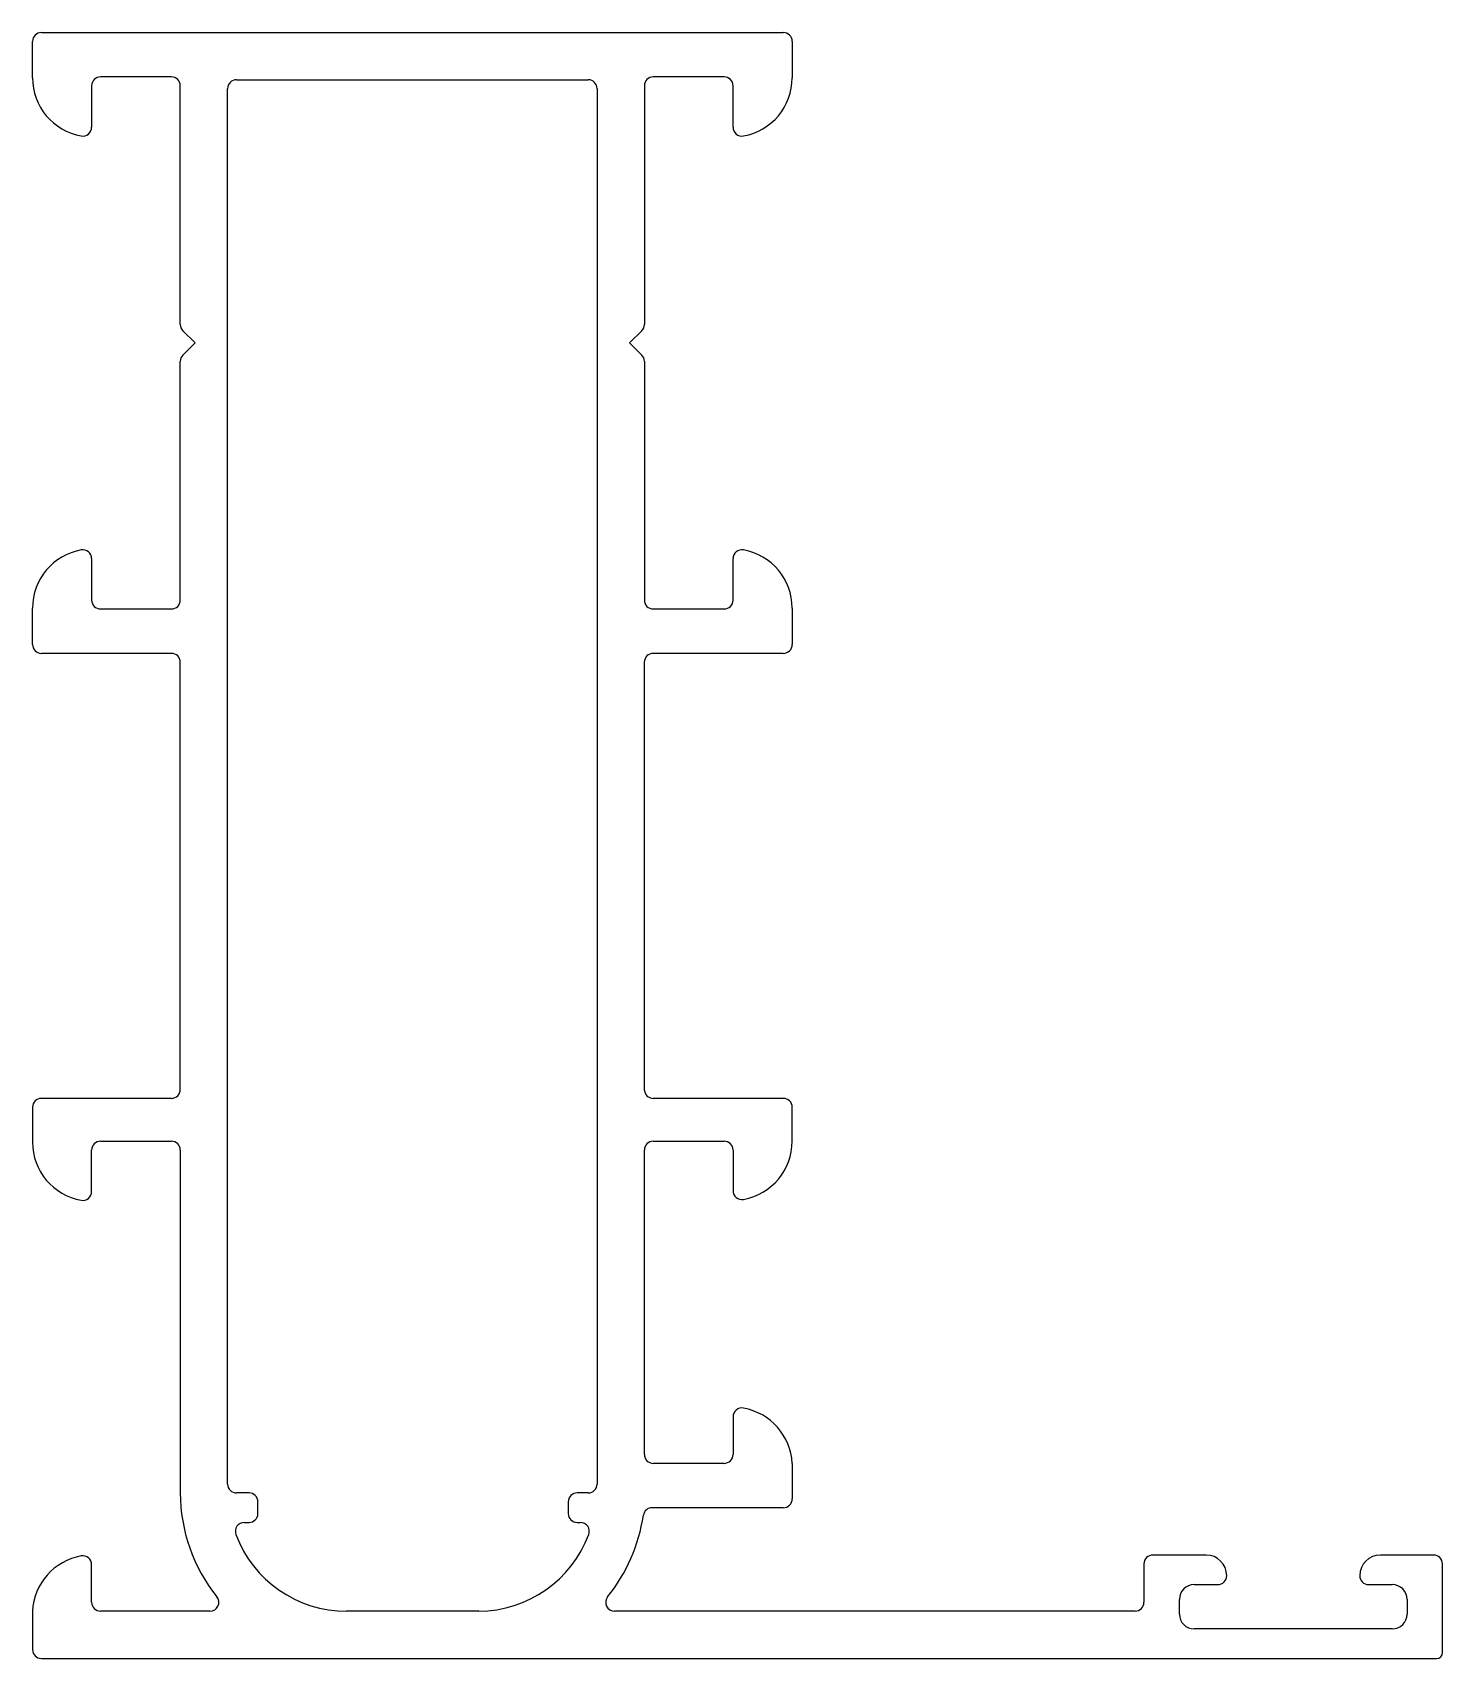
# Model space of a CAD drawing. Extents: x 843.1 to 890.8, y 404.7 to 459.7.
import ezdxf

# ---------------------------------------------------------------- set-up
doc = ezdxf.new("R2010")
doc.units = 0
doc.layers.get('0').update_dxf_attribs({"linetype": 'CONTINUOUS'})

msp = doc.modelspace()

# ---------------------------------------------------------------- linework, layer by layer
at = {"color": 0}
for p, q in [((843.104, 458.166), (843.104, 459.396)), ((843.404, 459.696), (868.504, 459.696)), ((868.804, 459.396), (868.804, 458.166)), ((847.804, 458.196), (845.404, 458.196)), ((866.504, 458.196), (864.104, 458.196)), ((845.104, 457.896), (845.104, 456.492)), ((848.104, 449.82), (848.104, 457.896)), ((849.704, 410.596), (849.704, 457.796)), ((850.004, 458.096), (861.904, 458.096)), ((862.204, 457.796), (862.204, 410.596)), ((863.804, 457.896), (863.804, 449.82)), ((866.804, 456.492), (866.804, 457.896)), ((848.604, 449.196), (848.192, 449.608)), ((863.716, 449.608), (863.304, 449.196)), ((848.192, 448.784), (848.604, 449.196)), ((863.304, 449.196), (863.716, 448.784)), ((848.104, 440.496), (848.104, 448.572)), ((863.804, 448.572), (863.804, 440.496)), ((845.104, 441.899), (845.104, 440.496)), ((866.804, 440.496), (866.804, 441.899)), ((843.104, 438.996), (843.104, 440.226)), ((845.404, 440.196), (847.804, 440.196)), ((864.104, 440.196), (866.504, 440.196)), ((868.804, 440.226), (868.804, 438.996)), ((847.804, 438.696), (843.404, 438.696)), ((848.104, 423.943), (848.104, 438.396)), ((863.801, 438.396), (863.801, 423.943)), ((868.504, 438.696), (864.101, 438.696)), ((847.804, 423.643), (843.404, 423.643)), ((868.504, 423.643), (864.101, 423.643)), ((843.104, 423.343), (843.104, 422.163)), ((868.804, 422.193), (868.804, 423.343)), ((845.104, 420.49), (845.104, 421.893)), ((845.404, 422.193), (847.804, 422.193)), ((848.104, 421.893), (848.104, 410.296)), ((863.804, 411.596), (863.804, 421.893)), ((864.104, 422.193), (866.504, 422.193)), ((866.804, 421.893), (866.804, 420.52)), ((866.804, 412.869), (866.804, 411.596)), ((866.504, 411.296), (864.104, 411.296)), ((868.804, 411.296), (868.804, 410.096)), ((850.429, 410.296), (850.004, 410.296)), ((850.729, 409.596), (850.729, 409.996)), ((861.229, 409.996), (861.229, 409.596)), ((861.904, 410.296), (861.529, 410.296)), ((868.504, 409.796), (864.067, 409.796)), ((850.265, 409.296), (850.429, 409.296)), ((861.529, 409.296), (861.643, 409.296)), ((882.804, 408.196), (881.004, 408.196)), ((890.504, 408.196), (888.704, 408.196)), ((845.104, 406.596), (845.104, 407.869)), ((880.704, 407.896), (880.704, 406.596)), ((890.804, 404.896), (890.804, 407.896)), ((882.404, 407.196), (883.204, 407.196)), ((888.304, 407.196), (889.104, 407.196)), ((881.904, 406.196), (881.904, 406.696)), ((889.604, 406.696), (889.604, 406.196)), ((843.104, 406.296), (843.104, 404.996)), ((849.108, 406.296), (845.404, 406.296)), ((858.204, 406.296), (853.729, 406.296)), ((880.404, 406.296), (862.795, 406.296)), ((889.104, 405.696), (882.404, 405.696)), ((843.404, 404.696), (890.604, 404.696))]:
    msp.add_line(p, q, dxfattribs=at)
for centre, radius, start, end in [((843.404, 459.396), 0.3, 90, 180), ((868.504, 459.396), 0.3, 0, 90), ((845.104, 458.166), 2, 180, 259.8358), ((845.404, 457.896), 0.3, 90, 180), ((847.804, 457.896), 0.3, 360, 90), ((864.104, 457.896), 0.3, 90, 180), ((866.504, 457.896), 0.3, 360, 90), ((866.804, 458.166), 2, 280.1642, 0), ((850.004, 457.796), 0.3, 90, 180), ((861.904, 457.796), 0.3, 0, 90), ((844.804, 456.492), 0.3, 259.8358, 0), ((867.104, 456.492), 0.3, 180, 280.1642), ((848.404, 449.82), 0.3, 180, 225), ((863.504, 449.82), 0.3, 315, 0), ((848.404, 448.572), 0.3, 135, 180), ((863.504, 448.572), 0.3, 0, 45), ((845.104, 440.226), 2, 100.1642, 180), ((844.804, 441.899), 0.3, 360, 100.1642), ((867.104, 441.899), 0.3, 79.8358, 180), ((866.804, 440.226), 2, 0, 79.8358), ((845.404, 440.496), 0.3, 180, 270), ((847.804, 440.496), 0.3, 270, 360), ((864.104, 440.496), 0.3, 180, 270), ((866.504, 440.496), 0.3, 270, 0), ((843.404, 438.996), 0.3, 180, 270), ((868.504, 438.996), 0.3, 270, 0), ((847.804, 438.396), 0.3, 0, 90), ((864.101, 438.396), 0.3, 90, 180), ((843.404, 423.343), 0.3, 90, 180), ((847.804, 423.943), 0.3, 270, 0), ((864.101, 423.943), 0.3, 180, 270), ((868.504, 423.343), 0.3, 0, 90), ((845.104, 422.163), 2, 180, 259.8358), ((845.404, 421.893), 0.3, 90, 180), ((847.804, 421.893), 0.3, 360, 90), ((864.104, 421.893), 0.3, 90, 180), ((866.504, 421.893), 0.3, 360, 90), ((866.804, 422.193), 2, 280.1642, 360), ((844.804, 420.49), 0.3, 259.8358, 0), ((867.104, 420.52), 0.3, 180, 280.1642), ((867.104, 412.869), 0.3, 79.801, 180), ((866.802, 411.191), 2.005, 2.9897, 79.801), ((864.104, 411.596), 0.3, 180, 270), ((866.504, 411.596), 0.3, 270, 0), ((850.004, 410.596), 0.3, 180, 270), ((861.904, 410.596), 0.3, 270, 0), ((853.704, 410.296), 5.6, 180, 218.8379), ((850.429, 409.996), 0.3, 0, 90), ((861.529, 409.996), 0.3, 90, 180), ((864.067, 409.496), 0.3, 90, 171.3261), ((868.504, 410.096), 0.3, 270, 0), ((850.265, 408.996), 0.3, 90, 200.57), ((850.429, 409.596), 0.3, 270, 0), ((861.529, 409.596), 0.3, 180, 270), ((861.643, 408.996), 0.3, 339.4305, 90), ((858.024, 410.418), 5.813, 321.3011, 351.3261), ((853.729, 410.296), 4, 200.57, 270), ((858.178, 410.296), 4, 270.3643, 339.4305), ((845.106, 406.191), 2.005, 100.1988, 177.0105), ((844.804, 407.869), 0.3, 360, 100.1988), ((881.004, 407.896), 0.3, 90, 180), ((882.804, 407.496), 0.7, 0, 90), ((888.704, 407.496), 0.7, 90, 180), ((890.504, 407.896), 0.3, 0, 90), ((882.404, 406.696), 0.5, 90, 180), ((883.204, 407.496), 0.3, 270, 360), ((888.304, 407.496), 0.3, 180, 270), ((889.104, 406.696), 0.5, 360, 90), ((845.404, 406.596), 0.3, 180, 270), ((849.108, 406.596), 0.3, 270, 38.8379), ((862.795, 406.596), 0.3, 141.3011, 270), ((880.404, 406.596), 0.3, 270, 0), ((882.404, 406.196), 0.5, 180, 270), ((889.104, 406.196), 0.5, 270, 0), ((843.404, 404.996), 0.3, 180, 270), ((890.604, 404.896), 0.2, 270, 360)]:
    msp.add_arc(centre, radius, start, end, dxfattribs=at)

doc.saveas('drawing.dxf')
